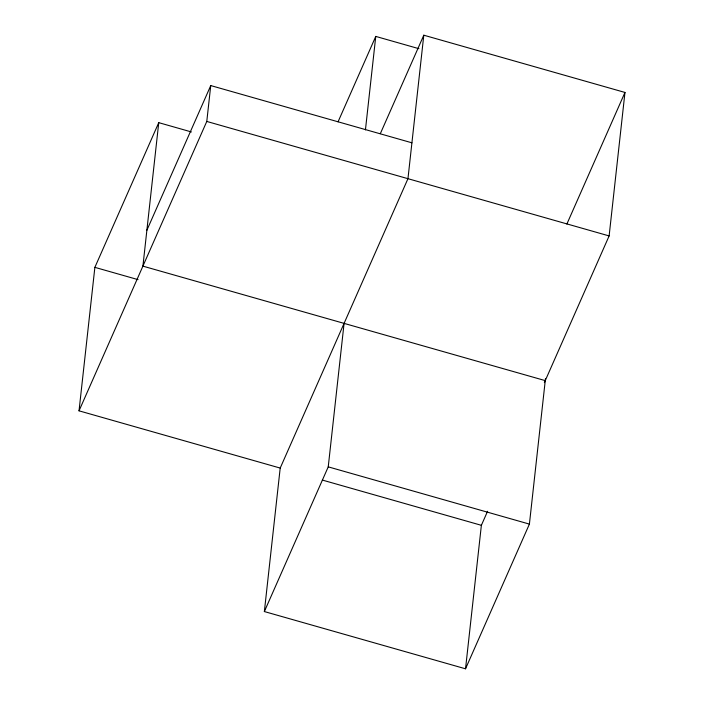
<?xml version="1.0" encoding="UTF-8"?>
<svg xmlns="http://www.w3.org/2000/svg" width="704" height="704" viewBox="0 0 704 704"><rect width="100%" height="100%" fill="white"/><g stroke="black" fill="none" stroke-linecap="round" stroke-linejoin="round"><path stroke-width="1.06" d="M545.494 378.444L529.408 524.102L465.529 668.8L264.361 611.556L280.201 468.072L79.033 410.828L94.873 267.353L158.752 122.654L191.4 131.947M158.752 122.654L142.912 266.138L545.248 380.618M79.033 410.828L206.782 121.44L210.751 85.571L411.919 142.815M264.361 611.556L328.24 466.858L344.08 323.382M365.438 129.897L375.76 36.414L418.942 48.699M544.359 382.633L609.127 235.928L624.967 92.444L423.799 35.2L407.959 178.684L280.201 468.072M465.529 668.8L481.369 525.316L487.582 511.254M146.872 230.261L210.751 85.571M338.052 121.827L375.76 36.414M380.327 133.672L423.799 35.2M566.861 224.074L624.967 92.444M206.782 121.44L609.127 235.928M94.873 267.353L138.054 279.638M328.24 466.858L529.408 524.102M322.335 480.066L481.369 525.316"/></g></svg>
